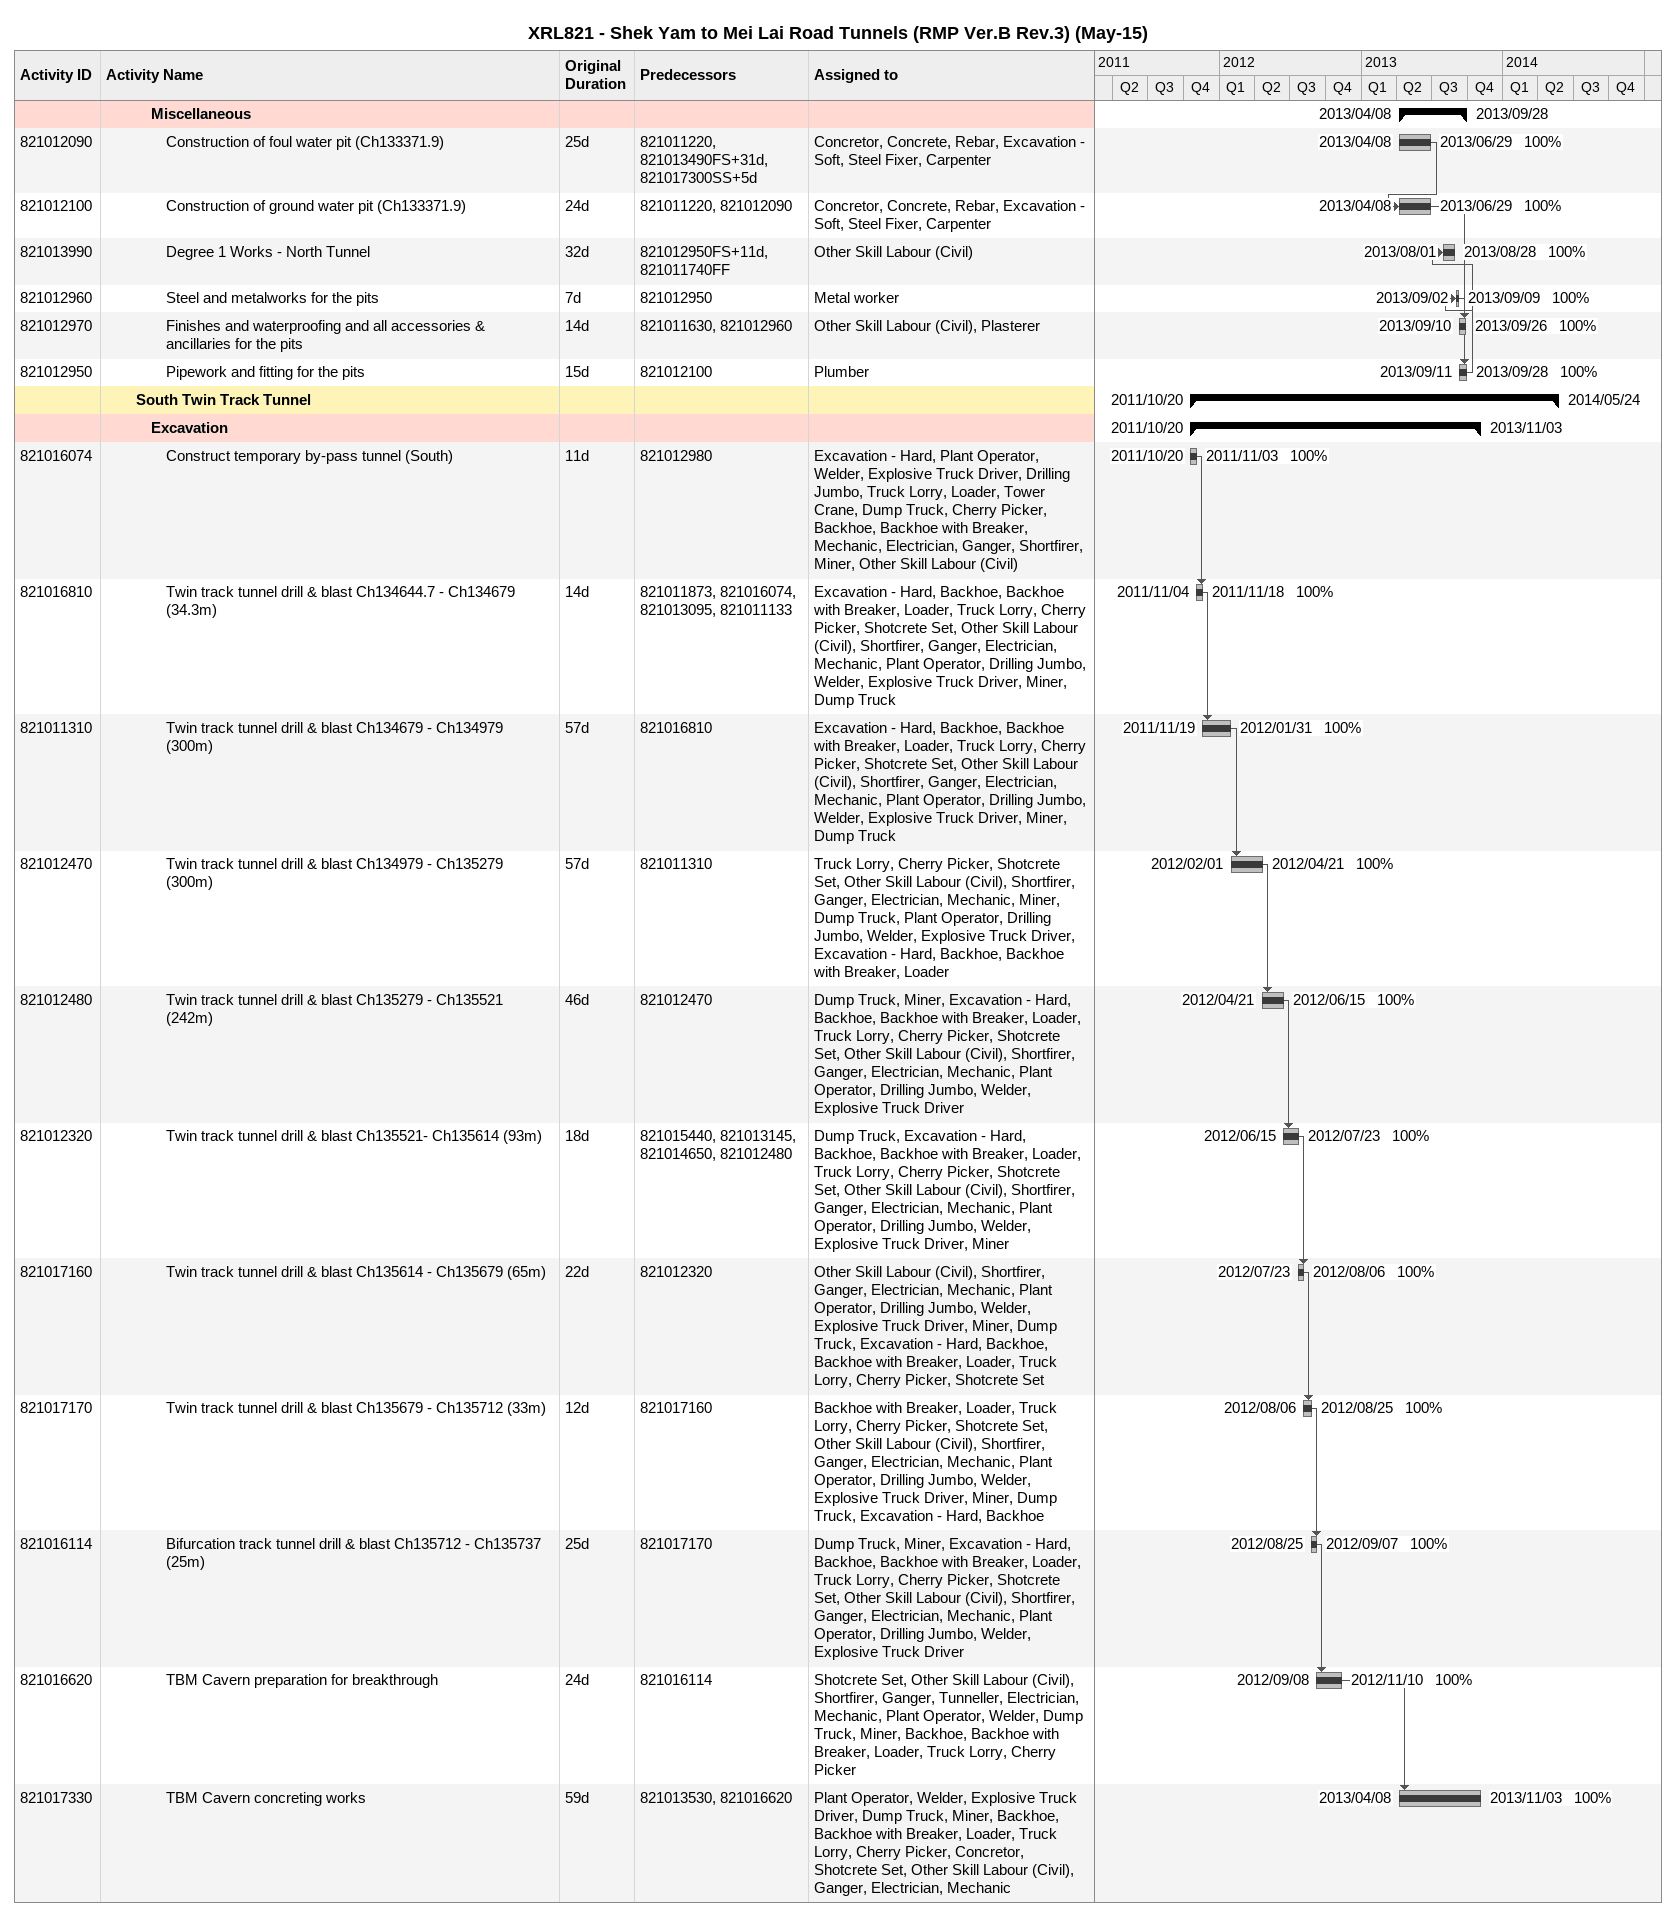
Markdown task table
XRL821 - Shek Yam to Mei Lai Road Tunnels (RMP Ver.B Rev.3) (May-15)

| ID | Level | Task | Original duration | Start | Finish | Predecessors | Resources | % complete |
|---|---|---|---|---|---|---|---|---|
|  | 4 | **Miscellaneous** |  | 2013-04-08 | 2013-09-28 |  |  |  |
| 821012090 | 5 | Construction of foul water pit (Ch133371.9) | 25d | 2013-04-08 | 2013-06-29 | 821011220, 821013490FS+31d, 821017300SS+5d | Concretor, Concrete, Rebar, Excavation - Soft, Steel Fixer, Carpenter | 100 |
| 821012100 | 5 | Construction of ground water pit (Ch133371.9) | 24d | 2013-04-08 | 2013-06-29 | 821011220, 821012090 | Concretor, Concrete, Rebar, Excavation - Soft, Steel Fixer, Carpenter | 100 |
| 821013990 | 5 | Degree 1 Works - North Tunnel | 32d | 2013-08-01 | 2013-08-28 | 821012950FS+11d, 821011740FF | Other Skill Labour (Civil) | 100 |
| 821012960 | 5 | Steel and metalworks for the pits | 7d | 2013-09-02 | 2013-09-09 | 821012950 | Metal worker | 100 |
| 821012970 | 5 | Finishes and waterproofing and all accessories & ancillaries for the pits | 14d | 2013-09-10 | 2013-09-26 | 821011630, 821012960 | Other Skill Labour (Civil), Plasterer | 100 |
| 821012950 | 5 | Pipework and fitting for the pits | 15d | 2013-09-11 | 2013-09-28 | 821012100 | Plumber | 100 |
|  | 3 | **South Twin Track Tunnel** |  | 2011-10-20 | 2014-05-24 |  |  |  |
|  | 4 | **Excavation** |  | 2011-10-20 | 2013-11-03 |  |  |  |
| 821016074 | 5 | Construct temporary by-pass tunnel (South) | 11d | 2011-10-20 | 2011-11-03 | 821012980 | Excavation - Hard, Plant Operator, Welder, Explosive Truck Driver, Drilling Jumbo, Truck Lorry, Loader, Tower Crane, Dump Truck, Cherry Picker, Backhoe, Backhoe with Breaker, Mechanic, Electrician, Ganger, Shortfirer, Miner, Other Skill Labour (Civil) | 100 |
| 821016810 | 5 | Twin track tunnel drill & blast Ch134644.7 - Ch134679 (34.3m) | 14d | 2011-11-04 | 2011-11-18 | 821011873, 821016074, 821013095, 821011133 | Excavation - Hard, Backhoe, Backhoe with Breaker, Loader, Truck Lorry, Cherry Picker, Shotcrete Set, Other Skill Labour (Civil), Shortfirer, Ganger, Electrician, Mechanic, Plant Operator, Drilling Jumbo, Welder, Explosive Truck Driver, Miner, Dump Truck | 100 |
| 821011310 | 5 | Twin track tunnel drill & blast Ch134679 - Ch134979 (300m) | 57d | 2011-11-19 | 2012-01-31 | 821016810 | Excavation - Hard, Backhoe, Backhoe with Breaker, Loader, Truck Lorry, Cherry Picker, Shotcrete Set, Other Skill Labour (Civil), Shortfirer, Ganger, Electrician, Mechanic, Plant Operator, Drilling Jumbo, Welder, Explosive Truck Driver, Miner, Dump Truck | 100 |
| 821012470 | 5 | Twin track tunnel drill & blast Ch134979 - Ch135279 (300m) | 57d | 2012-02-01 | 2012-04-21 | 821011310 | Truck Lorry, Cherry Picker, Shotcrete Set, Other Skill Labour (Civil), Shortfirer, Ganger, Electrician, Mechanic, Miner, Dump Truck, Plant Operator, Drilling Jumbo, Welder, Explosive Truck Driver, Excavation - Hard, Backhoe, Backhoe with Breaker, Loader | 100 |
| 821012480 | 5 | Twin track tunnel drill & blast Ch135279 - Ch135521 (242m) | 46d | 2012-04-21 | 2012-06-15 | 821012470 | Dump Truck, Miner, Excavation - Hard, Backhoe, Backhoe with Breaker, Loader, Truck Lorry, Cherry Picker, Shotcrete Set, Other Skill Labour (Civil), Shortfirer, Ganger, Electrician, Mechanic, Plant Operator, Drilling Jumbo, Welder, Explosive Truck Driver | 100 |
| 821012320 | 5 | Twin track tunnel drill & blast Ch135521- Ch135614 (93m) | 18d | 2012-06-15 | 2012-07-23 | 821015440, 821013145, 821014650, 821012480 | Dump Truck, Excavation - Hard, Backhoe, Backhoe with Breaker, Loader, Truck Lorry, Cherry Picker, Shotcrete Set, Other Skill Labour (Civil), Shortfirer, Ganger, Electrician, Mechanic, Plant Operator, Drilling Jumbo, Welder, Explosive Truck Driver, Miner | 100 |
| 821017160 | 5 | Twin track tunnel drill & blast Ch135614 - Ch135679 (65m) | 22d | 2012-07-23 | 2012-08-06 | 821012320 | Other Skill Labour (Civil), Shortfirer, Ganger, Electrician, Mechanic, Plant Operator, Drilling Jumbo, Welder, Explosive Truck Driver, Miner, Dump Truck, Excavation - Hard, Backhoe, Backhoe with Breaker, Loader, Truck Lorry, Cherry Picker, Shotcrete Set | 100 |
| 821017170 | 5 | Twin track tunnel drill & blast Ch135679 - Ch135712 (33m) | 12d | 2012-08-06 | 2012-08-25 | 821017160 | Backhoe with Breaker, Loader, Truck Lorry, Cherry Picker, Shotcrete Set, Other Skill Labour (Civil), Shortfirer, Ganger, Electrician, Mechanic, Plant Operator, Drilling Jumbo, Welder, Explosive Truck Driver, Miner, Dump Truck, Excavation - Hard, Backhoe | 100 |
| 821016114 | 5 | Bifurcation track tunnel drill & blast Ch135712 - Ch135737 (25m) | 25d | 2012-08-25 | 2012-09-07 | 821017170 | Dump Truck, Miner, Excavation - Hard, Backhoe, Backhoe with Breaker, Loader, Truck Lorry, Cherry Picker, Shotcrete Set, Other Skill Labour (Civil), Shortfirer, Ganger, Electrician, Mechanic, Plant Operator, Drilling Jumbo, Welder, Explosive Truck Driver | 100 |
| 821016620 | 5 | TBM Cavern preparation for breakthrough | 24d | 2012-09-08 | 2012-11-10 | 821016114 | Shotcrete Set, Other Skill Labour (Civil), Shortfirer, Ganger, Tunneller, Electrician, Mechanic, Plant Operator, Welder, Dump Truck, Miner, Backhoe, Backhoe with Breaker, Loader, Truck Lorry, Cherry Picker | 100 |
| 821017330 | 5 | TBM Cavern concreting works | 59d | 2013-04-08 | 2013-11-03 | 821013530, 821016620 | Plant Operator, Welder, Explosive Truck Driver, Dump Truck, Miner, Backhoe, Backhoe with Breaker, Loader, Truck Lorry, Cherry Picker, Concretor, Shotcrete Set, Other Skill Labour (Civil), Ganger, Electrician, Mechanic | 100 |
